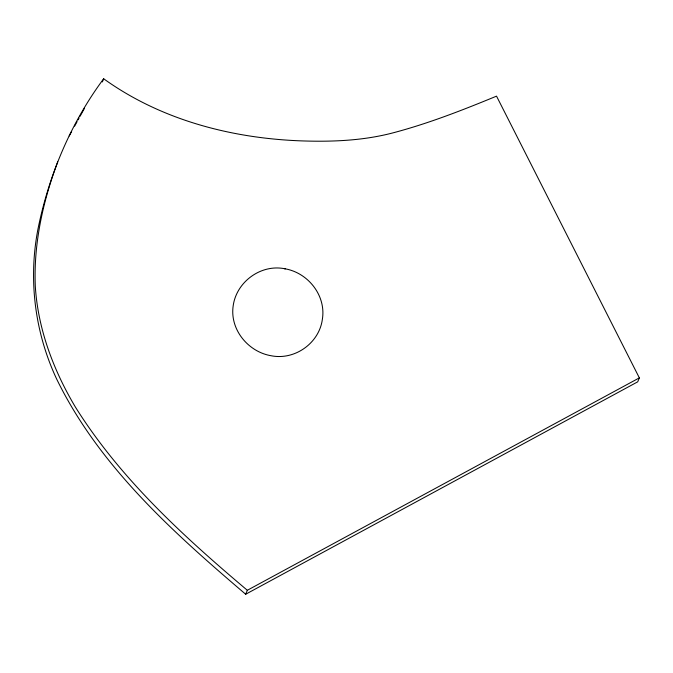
<?xml version="1.0" encoding="UTF-8"?>
<svg xmlns="http://www.w3.org/2000/svg" width="673" height="673" viewBox="0 0 673 673"><rect width="100%" height="100%" fill="white"/><g stroke="black" fill="none" stroke-linecap="round" stroke-linejoin="round"><path stroke-width="1.01" d="M57.727 161.857C42.862 201.53 33.524 243.693 35.299 286.252C37.974 329.232 53.495 370.251 75.368 407.022C120.223 478.638 183.258 536.23 247.328 590.28L639.35 377.873L496.531 96.146C463.058 109.943 429.248 123.209 394.21 132.539C364.026 140.665 332.555 141.961 301.462 140.884C231.579 138.344 160.973 120.004 103.667 78.758C70.8 122.999 48.961 174.921 38.016 228.82C28.123 279.531 34.828 332.723 56.852 379.446C99.427 466.482 173.154 532.41 245.679 594.242L637.701 381.835L639.35 377.873M102.346 81.929L103.667 78.758M245.679 594.242L247.328 590.28M69.168 135.996L71.641 131.521M74.619 126.145L77.092 121.67M78.085 119.878L79.078 118.086M80.062 116.294L84.52 108.235M284.729 268.737C260.888 263.951 236.509 281.81 233.195 305.727C229.602 329.375 248.085 351.861 271.143 355.739C294.74 360.501 319.221 343.18 322.367 319.296C326.279 295.548 308.024 272.615 284.729 268.737L285.234 268.897"/></g></svg>
